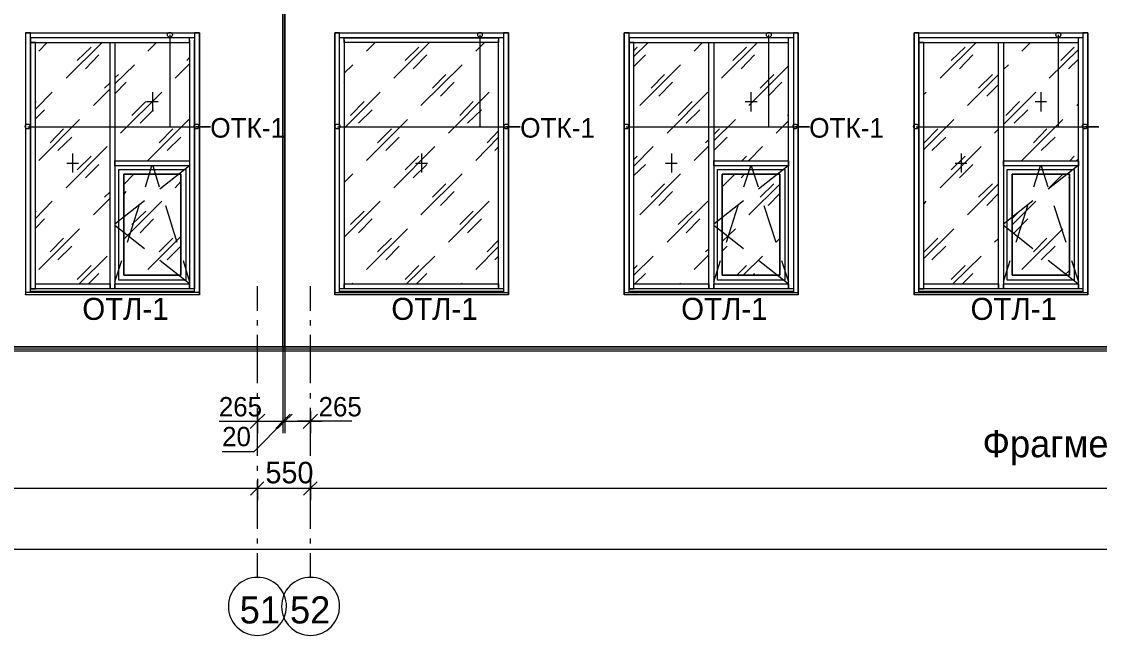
# Model space of a CAD drawing. Header units: millimetres. Extents: x 2294 to 908349, y -83289 to 219220.
# Drawn here: x 385854 to 397015, y 111447 to 117804 of the extents above; entities that cross this region are included whole.
import ezdxf

# ---------------------------------------------------------------- set-up
doc = ezdxf.new("R2010")
doc.units = ezdxf.units.MM
doc.layers.add('PDF _Геометрия', color=7, linetype='Continuous')
doc.layers.add('PDF _Текст', color=7, linetype='Continuous')

msp = doc.modelspace()

# ---------------------------------------------------------------- linework, layer by layer
at = {"layer": 'PDF _Геометрия', "lineweight": 9}
for points in [[(355033.6, 114435.6), (388559.4, 114435.6), (388559.4, 128188.8), (388559.4, 114435.6), (388580.6, 114435.6), (388580.6, 128188.8), (388580.6, 114435.6), (398096.5, 114435.6), (398096.5, 117686.6), (400196.1, 117686.6), (400196.1, 114435.6), (400793, 114435.6), (400793, 117686.6), (402194.1, 117686.6), (402194.1, 114435.6), (418173.9, 114435.6)], [(385896.8, 117686.6), (387695.9, 117686.6), (387695.9, 114985.9), (387695.9, 115062.1), (387695.9, 116336.3), (387695.9, 117610.4), (387695.9, 117686.6), (387645.1, 117686.6), (387645.1, 117610.4)], [(385947.6, 114998.6), (385947.6, 115062.1), (385947.6, 116336.3), (385947.6, 115036.7), (385998.4, 115036.7), (385998.4, 116336.3), (385998.4, 117585), (385947.6, 117585), (385947.6, 116336.3), (385947.6, 117610.4), (385947.6, 117686.6), (385896.8, 117686.6), (385896.8, 117610.4), (385896.8, 116336.3), (385896.8, 115062.1), (385896.8, 114985.9)], [(387391.1, 117665.4), (387391.1, 116713), (387810.2, 116713), (387662, 116713)], [(387594.3, 117635.8), (387594.3, 117627.3)], [(389194.4, 117610.4), (389194.4, 115036.7), (389147.8, 115036.7), (389147.8, 117610.4), (389147.8, 117686.6), (389097, 117686.6), (389097, 117610.4), (389097, 115062.1), (389097, 114985.9), (389097, 117686.6), (390896.1, 117686.6), (390896.1, 114985.9), (390896.1, 115062.1), (390896.1, 117610.4), (390896.1, 117686.6), (390845.3, 117686.6), (390845.3, 117610.4), (390845.3, 115036.7), (390794.5, 115036.7), (390794.5, 117610.4)], [(390794.5, 117627.3), (390794.5, 117635.8), (390794.5, 117585), (389194.4, 117585), (389194.4, 117635.8), (390794.5, 117635.8)], [(389194.4, 117627.3), (389194.4, 117635.8)], [(390599.8, 117665.4), (390599.8, 116713), (391018.8, 116713), (390874.9, 116713)], [(392144.8, 114998.6), (392144.8, 115062.1), (392144.8, 116336.3), (392144.8, 115036.7), (392195.6, 115036.7), (392195.6, 116336.3), (392195.6, 117585), (392144.8, 117585), (392144.8, 116336.3), (392144.8, 117610.4), (392144.8, 117686.6), (392094, 117686.6), (392094, 117610.4), (392094, 116336.3), (392094, 115062.1), (392094, 114985.9), (392094, 117686.6), (393897.3, 117686.6), (393897.3, 114985.9), (393897.3, 115062.1), (393897.3, 116336.3), (393897.3, 117610.4), (393897.3, 117686.6), (393846.5, 117686.6), (393846.5, 117610.4), (393846.5, 116336.3), (393846.5, 115036.7), (393795.7, 115036.7), (393795.7, 116336.3), (393795.7, 117610.4)], [(393588.3, 117665.4), (393588.3, 116713), (394011.6, 116713), (393863.4, 116713)], [(393795.7, 117635.8), (393795.7, 117627.3)], [(395146.1, 114998.6), (395146.1, 115062.1), (395146.1, 116336.3), (395146.1, 115036.7), (395196.9, 115036.7), (395196.9, 116336.3), (395196.9, 117585), (395146.1, 117585), (395146.1, 116336.3), (395146.1, 117610.4), (395146.1, 117686.6), (395095.3, 117686.6), (395095.3, 117610.4), (395095.3, 116336.3), (395095.3, 115062.1), (395095.3, 114985.9), (395095.3, 117686.6), (396894.3, 117686.6), (396894.3, 114985.9), (396894.3, 115062.1), (396894.3, 116336.3), (396894.3, 117610.4), (396894.3, 117686.6), (396843.5, 117686.6), (396843.5, 117610.4), (396843.5, 116336.3), (396843.5, 115036.7), (396797, 115036.7), (396797, 116336.3), (396797, 117610.4)], [(396589.5, 117665.4), (396589.5, 116713), (397008.6, 116713), (396864.7, 116713)], [(396797, 117635.8), (396797, 117627.3)], [(386032.3, 117496.1), (386121.2, 117585)], [(386315.9, 117216.7), (386688.4, 117585)], [(386430.2, 117398.8), (386574.1, 117538.4)], [(387594.3, 117610.4), (387594.3, 116336.3), (387594.3, 115036.7), (386819.6, 115036.7), (386819.6, 115087.5), (387594.3, 115087.5)], [(387162.5, 117496.1), (387251.4, 117585)], [(387645.1, 114998.6), (387645.1, 115062.1), (387645.1, 116336.3), (387645.1, 117610.4), (387645.1, 116336.3), (387645.1, 115036.7), (387594.3, 115036.7), (387594.3, 115087.5), (387285.3, 115328.8)], [(389147.8, 114998.6), (389147.8, 115062.1), (389147.8, 117610.4)], [(389427.2, 117496.1), (389516.1, 117585)], [(389710.8, 117216.7), (390079.1, 117585)], [(389825.1, 117398.8), (389969, 117538.4)], [(390557.4, 117496.1), (390646.3, 117585)], [(390845.3, 117610.4), (390845.3, 115062.1), (390845.3, 114998.6)], [(392195.6, 117441.1), (392343.8, 117585)], [(392195.6, 117504.6), (392229.5, 117538.4)], [(392817.9, 117496.1), (392906.8, 117585)], [(393101.5, 117216.7), (393474, 117585)], [(393220, 117398.8), (393359.7, 117538.4)], [(393846.5, 117610.4), (393846.5, 116336.3), (393846.5, 115062.1), (393846.5, 114998.6)], [(395366.2, 117216.7), (395738.7, 117585)], [(395480.5, 117398.8), (395624.4, 117538.4)], [(396212.8, 117496.1), (396301.7, 117585)], [(396614.9, 117398.8), (396754.6, 117538.4)], [(396843.5, 117610.4), (396843.5, 116336.3), (396843.5, 115062.1), (396843.5, 114998.6)], [(386514.9, 117314.1), (386654.5, 117458)], [(387564.7, 117398.8), (387594.3, 117432.6)], [(389909.8, 117314.1), (390049.5, 117458)], [(392195.6, 117339.5), (392314.1, 117458)], [(393304.7, 117314.1), (393444.4, 117458)], [(395565.1, 117314.1), (395704.8, 117458)], [(396496.4, 117216.7), (396797, 117513)], [(396695.4, 117314.1), (396797, 117415.7)], [(386819.6, 117157.5), (387022.8, 117356.4)], [(387446.1, 117216.7), (387594.3, 117364.9)], [(389194.4, 117267.5), (389283.3, 117356.4)], [(389990.2, 116933.1), (390417.7, 117356.4)], [(392254.9, 116933.1), (392678.2, 117356.4)], [(393385.1, 116933.1), (393795.7, 117343.7)], [(396022.3, 117305.6), (396073.1, 117356.4)], [(386819.6, 117221), (386857.7, 117254.8)], [(390108.7, 117115.1), (390248.4, 117254.8)], [(392373.4, 117115.1), (392513.1, 117254.8)], [(393503.6, 117115.1), (393643.3, 117254.8)], [(395649.8, 116933.1), (395971.5, 117254.8)], [(395764.1, 117115.1), (395908, 117254.8)], [(386599.5, 116933.1), (386773.1, 117106.7)], [(386713.8, 117115.1), (386773.1, 117170.2)], [(386819.6, 117055.9), (386938.2, 117174.4)], [(389194.4, 117165.9), (389202.8, 117174.4)], [(390193.4, 117030.5), (390333.1, 117174.4)], [(392453.8, 117030.5), (392593.5, 117174.4)], [(393584.1, 117030.5), (393728, 117174.4)], [(395848.7, 117030.5), (395971.5, 117153.2)], [(385998.4, 116895), (386172, 117072.8)], [(385998.4, 116962.7), (386006.9, 116975.4)], [(386878.9, 116649.5), (387306.4, 117072.8)], [(386997.4, 116831.5), (387141.3, 116975.4)], [(387149.8, 116975.4), (387268.3, 116975.4)], [(387209.1, 117072.8), (387209.1, 116873.9)], [(389194.4, 116700.3), (389566.9, 117072.8)], [(389262.1, 116831.5), (389401.8, 116975.4)], [(390273.8, 116649.5), (390697.1, 117072.8)], [(390392.3, 116831.5), (390532, 116975.4)], [(392538.5, 116649.5), (392961.8, 117072.8)], [(392652.8, 116831.5), (392796.7, 116975.4)], [(393347, 116975.4), (393469.8, 116975.4)], [(393406.3, 117072.8), (393406.3, 116873.9)], [(395196.9, 117047.4), (395222.3, 117072.8)], [(396022.3, 116738.4), (396356.7, 117072.8)], [(396047.7, 116831.5), (396187.4, 116975.4)], [(396348.3, 116975.4), (396466.8, 116975.4)], [(396407.5, 117072.8), (396407.5, 116873.9)], [(385998.4, 116797.7), (386091.5, 116890.8)], [(387082.1, 116751.1), (387221.8, 116890.8)], [(389342.5, 116751.1), (389486.5, 116890.8)], [(390472.8, 116751.1), (390616.7, 116890.8)], [(392737.5, 116751.1), (392877.1, 116890.8)], [(396132.4, 116751.1), (396272.1, 116890.8)], [(396780, 116933.1), (396797, 116950)], [(386032.3, 116365.9), (386455.6, 116789.2)], [(387162.5, 116365.9), (387585.8, 116789.2)], [(389427.2, 116365.9), (389850.5, 116789.2)], [(393021.1, 116569.1), (393245.4, 116789.2)], [(393668.7, 116649.5), (393795.7, 116776.5)], [(393787.2, 116831.5), (393795.7, 116844.2)], [(395196.9, 116480.2), (395505.9, 116789.2)], [(396212.8, 116365.9), (396636.1, 116789.2)], [(385918, 116713), (387810.2, 116713)], [(386150.8, 116547.9), (386290.5, 116691.8)], [(387281, 116547.9), (387420.7, 116691.8)], [(389126.7, 116713), (391018.8, 116713)], [(389541.5, 116547.9), (389685.4, 116691.8)], [(390676, 116547.9), (390794.5, 116670.7)], [(392115.2, 116713), (394011.6, 116713)], [(393021.1, 116632.6), (393080.3, 116691.8)], [(395116.4, 116713), (397008.6, 116713)], [(395201.1, 116547.9), (395340.8, 116691.8)], [(395929.2, 116649.5), (395971.5, 116687.6)], [(396331.3, 116547.9), (396471, 116691.8)], [(386231.2, 116467.5), (386375.2, 116607.2)], [(387361.5, 116467.5), (387505.4, 116607.2)], [(389626.2, 116467.5), (389765.8, 116607.2)], [(390557.4, 116365.9), (390794.5, 116607.2)], [(392936.4, 116547.9), (392970.3, 116581.8)], [(393021.1, 116467.5), (393160.8, 116607.2)], [(395281.5, 116467.5), (395425.4, 116607.2)], [(396411.7, 116467.5), (396555.7, 116607.2)], [(386315.9, 116082.3), (386739.2, 116509.8)], [(386383.6, 116437.8), (386383.6, 116238.9)], [(386430.2, 116268.5), (386574.1, 116408.2)], [(389710.8, 116082.3), (390134.1, 116509.8)], [(389825.1, 116268.5), (389969, 116408.2)], [(389994.4, 116437.8), (389994.4, 116238.9)], [(390756.4, 116467.5), (390794.5, 116505.6)], [(392195.6, 116306.6), (392394.6, 116509.8)], [(392195.6, 116374.4), (392229.5, 116408.2)], [(392585.1, 116437.8), (392585.1, 116238.9)], [(392817.9, 116365.9), (392970.3, 116518.3)], [(393313.1, 116361.7), (393359.7, 116408.2)], [(393380.9, 116361.7), (393524.8, 116509.8)], [(395366.2, 116082.3), (395789.5, 116509.8)], [(395480.5, 116268.5), (395624.4, 116408.2)], [(395582.1, 116437.8), (395582.1, 116238.9)], [(396708.1, 116361.7), (396754.6, 116408.2)], [(386324.4, 116336.3), (386442.9, 116336.3)], [(386514.9, 116183.9), (386654.5, 116323.6)], [(387137.1, 116090.7), (387204.8, 116310.9)], [(387213.3, 116310.9), (387281, 116090.7)], [(387594.3, 116310.9), (387285.3, 116069.6)], [(389909.8, 116183.9), (390049.5, 116323.6)], [(389935.2, 116336.3), (390057.9, 116336.3)], [(392195.6, 116209.3), (392314.1, 116323.6)], [(392521.6, 116336.3), (392644.3, 116336.3)], [(393334.3, 116090.7), (393406.3, 116310.9)], [(393410.5, 116310.9), (393482.5, 116090.7)], [(393791.5, 116310.9), (393486.7, 116069.6)], [(395522.8, 116336.3), (395641.3, 116336.3)], [(395565.1, 116183.9), (395704.8, 116323.6)], [(396335.6, 116090.7), (396403.3, 116310.9)], [(396411.7, 116310.9), (396479.5, 116090.7)], [(396792.7, 116310.9), (396483.7, 116069.6)], [(396775.8, 116361.7), (396797, 116382.8)], [(386912.8, 116116.1), (387018.6, 116222)], [(389194.4, 116137.3), (389283.3, 116226.2)], [(389990.2, 115802.9), (390417.7, 116226.2)], [(392254.9, 115802.9), (392678.2, 116226.2)], [(393110, 116090.7), (393241.2, 116222)], [(393304.7, 116183.9), (393338.5, 116222)], [(396496.4, 116082.3), (396636.1, 116222)], [(396695.4, 116183.9), (396703.8, 116192.3)], [(387446.1, 116082.3), (387505.4, 116145.8)], [(390108.7, 115984.9), (390248.4, 116124.6)], [(392373.4, 115984.9), (392513.1, 116124.6)], [(393385.1, 115802.9), (393706.8, 116120.4)], [(393503.6, 115984.9), (393643.3, 116124.6)], [(395649.8, 115802.9), (395971.5, 116124.6)], [(395764.1, 115984.9), (395908, 116124.6)], [(386599.5, 115802.9), (386773.1, 115976.4)], [(386713.8, 115984.9), (386773.1, 116039.9)], [(386912.8, 116014.5), (386938.2, 116044.2)], [(389194.4, 116035.7), (389202.8, 116044.2)], [(390193.4, 115900.2), (390333.1, 116044.2)], [(392453.8, 115900.2), (392593.5, 116044.2)], [(393584.1, 115900.2), (393706.8, 116023)], [(395848.7, 115900.2), (395971.5, 116023)], [(385998.4, 115764.8), (386172, 115942.6)], [(387128.6, 115946.8), (386819.6, 115705.5)], [(386912.8, 115548.9), (387306.4, 115942.6)], [(386950.9, 115519.3), (387073.6, 115900.2)], [(387344.5, 115900.2), (387463.1, 115519.3)], [(389194.4, 115570.1), (389566.9, 115942.6)], [(390273.8, 115519.3), (390697.1, 115942.6)], [(392538.5, 115519.3), (392961.8, 115942.6)], [(393330.1, 115946.8), (393021.1, 115705.5)], [(393152.3, 115519.3), (393275, 115900.2)], [(393541.7, 115900.2), (393664.5, 115519.3)], [(395196.9, 115912.9), (395222.3, 115942.6)], [(396327.1, 115946.8), (396022.3, 115705.5)], [(396111.2, 115697.1), (396356.7, 115942.6)], [(396153.5, 115519.3), (396272.1, 115900.2)], [(396543, 115900.2), (396665.7, 115519.3)], [(385998.4, 115832.5), (386006.9, 115841)], [(385998.4, 115663.2), (386091.5, 115760.6)], [(386997.4, 115701.3), (387141.3, 115841)], [(387082.1, 115616.6), (387221.8, 115760.6)], [(389262.1, 115701.3), (389401.8, 115841)], [(389342.5, 115616.6), (389486.5, 115760.6)], [(390392.3, 115701.3), (390532, 115841)], [(390472.8, 115616.6), (390616.7, 115760.6)], [(392652.8, 115701.3), (392796.7, 115841)], [(392737.5, 115616.6), (392877.1, 115760.6)], [(396111.2, 115764.8), (396187.4, 115841)], [(396132.4, 115616.6), (396272.1, 115760.6)], [(386032.3, 115235.7), (386455.6, 115659)], [(387128.6, 115451.5), (386819.6, 115692.8)], [(389427.2, 115235.7), (389850.5, 115659)], [(393330.1, 115451.5), (393021.1, 115692.8)], [(393110, 115527.7), (393245.4, 115659)], [(395196.9, 115350), (395505.9, 115659)], [(396327.1, 115451.5), (396022.3, 115692.8)], [(396212.8, 115235.7), (396636.1, 115659)], [(386150.8, 115417.7), (386290.5, 115561.6)], [(387162.5, 115235.7), (387505.4, 115578.5)], [(387281, 115417.7), (387420.7, 115561.6)], [(389541.5, 115417.7), (389685.4, 115561.6)], [(390676, 115417.7), (390794.5, 115540.4)], [(393668.7, 115519.3), (393706.8, 115557.4)], [(395201.1, 115417.7), (395340.8, 115561.6)], [(395929.2, 115519.3), (395971.5, 115557.4)], [(396331.3, 115417.7), (396471, 115561.6)], [(386231.2, 115337.3), (386375.2, 115476.9)], [(387361.5, 115337.3), (387505.4, 115476.9)], [(389626.2, 115337.3), (389765.8, 115476.9)], [(390557.4, 115235.7), (390794.5, 115472.7)], [(392936.4, 115417.7), (392970.3, 115451.5)], [(393110, 115426.1), (393160.8, 115476.9)], [(395281.5, 115337.3), (395425.4, 115476.9)], [(396411.7, 115337.3), (396555.7, 115476.9)], [(386451.4, 115087.5), (386739.2, 115375.4)], [(386819.6, 115108.7), (386891.6, 115328.8)], [(387526.6, 115328.8), (387594.3, 115108.7)], [(389842, 115087.5), (390134.1, 115375.4)], [(390756.4, 115337.3), (390794.5, 115375.4)], [(392195.6, 115176.4), (392394.6, 115375.4)], [(392817.9, 115235.7), (392970.3, 115388)], [(393021.1, 115108.7), (393093, 115328.8)], [(393325.8, 115176.4), (393524.8, 115375.4)], [(393791.5, 115087.5), (393486.7, 115328.8)], [(393723.8, 115328.8), (393795.7, 115108.7)], [(395497.4, 115087.5), (395789.5, 115375.4)], [(396022.3, 115108.7), (396090, 115328.8)], [(396792.7, 115087.5), (396483.7, 115328.8)], [(396725, 115328.8), (396797, 115108.7)], [(386430.2, 115134.1), (386574.1, 115278)], [(386548.7, 115087.5), (386654.5, 115193.3)], [(389825.1, 115134.1), (389969, 115278)], [(389943.6, 115087.5), (390049.5, 115193.3)], [(392195.6, 115244.1), (392229.5, 115278)], [(392204.1, 115087.5), (392314.1, 115193.3)], [(393262.4, 115176.4), (393359.7, 115278)], [(393427.4, 115176.4), (393444.4, 115193.3)], [(395480.5, 115134.1), (395624.4, 115278)], [(395599, 115087.5), (395704.8, 115193.3)], [(396653, 115176.4), (396703.8, 115227.2)], [(389279, 115087.5), (389283.3, 115096)], [(390409.3, 115087.5), (390417.7, 115096)], [(392669.7, 115087.5), (392678.2, 115096)], [(387695.9, 115036.7), (387695.9, 115007.1), (387695.9, 114998.6), (385896.8, 114998.6), (385896.8, 114973.2), (385896.8, 114977.4)], [(385896.8, 114998.6), (385896.8, 114998.6)], [(387695.9, 114998.6), (387695.9, 114973.2), (385896.8, 114973.2)], [(387645.1, 115036.7), (385947.6, 115036.7)], [(387645.1, 115007.1), (385947.6, 115007.1), (387645.1, 115007.1)], [(387645.1, 115007.1), (385947.6, 115007.1)], [(387695.9, 114977.4), (387695.9, 114973.2)], [(388297, 114808.1), (388297, 115062.1)], [(388847.3, 114808.1), (388847.3, 115062.1)], [(389097, 114998.6), (389097, 114998.6)], [(389097, 114973.2), (389097, 114977.4)], [(390845.3, 115036.7), (389147.8, 115036.7)], [(390845.3, 115007.1), (389147.8, 115007.1), (390845.3, 115007.1)], [(390845.3, 115007.1), (389147.8, 115007.1)], [(390896.1, 114998.6), (390896.1, 114998.6)], [(390896.1, 114977.4), (390896.1, 114973.2)], [(392094, 114998.6), (392094, 114998.6)], [(392094, 114973.2), (392094, 114977.4)], [(393846.5, 115036.7), (392144.8, 115036.7)], [(393846.5, 115007.1), (392144.8, 115007.1), (393846.5, 115007.1)], [(393846.5, 115007.1), (392144.8, 115007.1)], [(393897.3, 114998.6), (393897.3, 114998.6)], [(393897.3, 114977.4), (393897.3, 114973.2)], [(395095.3, 114998.6), (395095.3, 114998.6)], [(395095.3, 114973.2), (395095.3, 114977.4)], [(396843.5, 115036.7), (395146.1, 115036.7)], [(396843.5, 115007.1), (395146.1, 115007.1), (396843.5, 115007.1)], [(396843.5, 115007.1), (395146.1, 115007.1)], [(396894.3, 114998.6), (396894.3, 114998.6)], [(396894.3, 114977.4), (396894.3, 114973.2)], [(388297, 114655.7), (388297, 114710.8)], [(388847.3, 114655.7), (388847.3, 114710.8)], [(388297, 114058.9), (388297, 114558.4)], [(388847.3, 114058.9), (388847.3, 114558.4)], [(388559.4, 114435.6), (388559.4, 113665.2), (388559.4, 113542.4)], [(388580.6, 114435.6), (388580.6, 113665.2), (388580.6, 113542.4)], [(418051.1, 112628.1), (418051.1, 114389), (399192.9, 114389), (313405.7, 114389)], [(388297, 113902.2), (388297, 113957.3)], [(388847.3, 113902.2), (388847.3, 113957.3)], [(388297, 113305.4), (388297, 113804.9)], [(388297, 113771), (388297, 113665.2), (388297, 113542.4)], [(388847.3, 113305.4), (388847.3, 113804.9)], [(388847.3, 113771), (388847.3, 113665.2), (388847.3, 113542.4)], [(387899.1, 113665.2), (388339.3, 113665.2), (388428.2, 113665.2)], [(387932.9, 113351.9), (388263.1, 113351.9), (388572.1, 113665.2)], [(388174.2, 113665.2), (388559.4, 113665.2), (388580.6, 113665.2), (388965.8, 113665.2)], [(389274.8, 113665.2), (388830.3, 113665.2), (388711.8, 113665.2)], [(388297, 113153), (388297, 113203.8)], [(388847.3, 113153), (388847.3, 113203.8)], [(388297, 113068.3), (388297, 112971), (388297, 112848.2)], [(388847.3, 113068.3), (388847.3, 112971), (388847.3, 112848.2)], [(355368, 113038.7), (355300.3, 112971), (388297, 112971), (388225, 112899)], [(388297, 112551.9), (388297, 113051.4)], [(388364.7, 113038.7), (388297, 112971), (388847.3, 112971), (388775.3, 112899)], [(388847.3, 112551.9), (388847.3, 113051.4)], [(388915, 113038.7), (388847.3, 112971), (417962.3, 112971)], [(388297, 112399.5), (388297, 112450.3)], [(388847.3, 112399.5), (388847.3, 112450.3)], [(314235.4, 112340.2), (417962.3, 112340.2)], [(388297, 112048.2), (388297, 112297.9)], [(388847.3, 112048.2), (388847.3, 112297.9)]]:
    msp.add_lwpolyline(points, dxfattribs=at)
for points in [[(386794.2, 117635.8), (385947.6, 117635.8), (385947.6, 117585), (386794.2, 117585), (387594.3, 117585), (387594.3, 117635.8), (386794.2, 117635.8), (385973, 117635.8), (385947.6, 117635.8), (385947.6, 117686.6), (385973, 117686.6), (386794.2, 117686.6), (387619.7, 117686.6), (387645.1, 117686.6), (387645.1, 117635.8), (387619.7, 117635.8)], [(389169, 117686.6), (390845.3, 117686.6), (390845.3, 117635.8), (389169, 117635.8), (389147.8, 117635.8), (389147.8, 117686.6)], [(392995.7, 117635.8), (392144.8, 117635.8), (392144.8, 117585), (392995.7, 117585), (393795.7, 117585), (393795.7, 117635.8), (392995.7, 117635.8), (392170.2, 117635.8), (392144.8, 117635.8), (392144.8, 117686.6), (392170.2, 117686.6), (392995.7, 117686.6), (393821.1, 117686.6), (393846.5, 117686.6), (393846.5, 117635.8), (393821.1, 117635.8)], [(395996.9, 117635.8), (395146.1, 117635.8), (395146.1, 117585), (395996.9, 117585), (396797, 117585), (396797, 117635.8), (395996.9, 117635.8), (395171.5, 117635.8), (395146.1, 117635.8), (395146.1, 117686.6), (395171.5, 117686.6), (395996.9, 117686.6), (396822.4, 117686.6), (396843.5, 117686.6), (396843.5, 117635.8), (396822.4, 117635.8)], [(386819.6, 115036.7), (386773.1, 115036.7), (385998.4, 115036.7), (385998.4, 115087.5), (386773.1, 115087.5), (386773.1, 115036.7), (386773.1, 116336.3), (386773.1, 117585), (386819.6, 117585), (386819.6, 116336.3)], [(393021.1, 115036.7), (392970.3, 115036.7), (392195.6, 115036.7), (392195.6, 115087.5), (392970.3, 115087.5), (392970.3, 115036.7), (392970.3, 116336.3), (392970.3, 117585), (393021.1, 117585), (393021.1, 116336.3)], [(396022.3, 115036.7), (395971.5, 115036.7), (395196.9, 115036.7), (395196.9, 115087.5), (395971.5, 115087.5), (395971.5, 115036.7), (395971.5, 116336.3), (395971.5, 117585), (396022.3, 117585), (396022.3, 116336.3)], [(387594.3, 116310.9), (386819.6, 116310.9), (386819.6, 116361.7), (387594.3, 116361.7)], [(393795.7, 116310.9), (393021.1, 116310.9), (393021.1, 116361.7), (393795.7, 116361.7)], [(396797, 116310.9), (396022.3, 116310.9), (396022.3, 116361.7), (396797, 116361.7)], [(386862, 116272.8), (387556.2, 116272.8), (387556.2, 115125.6), (386862, 115125.6)], [(387556.2, 116272.8), (387556.2, 115125.6), (386862, 115125.6), (386862, 116272.8)], [(387505.4, 116222), (386912.8, 116222), (386912.8, 115176.4), (387505.4, 115176.4)], [(386912.8, 115176.4), (386912.8, 116222), (387505.4, 116222), (387505.4, 115176.4)], [(393059.2, 116272.8), (393757.6, 116272.8), (393757.6, 115125.6), (393059.2, 115125.6)], [(393757.6, 116272.8), (393757.6, 115125.6), (393059.2, 115125.6), (393059.2, 116272.8)], [(393706.8, 116222), (393110, 116222), (393110, 115176.4), (393706.8, 115176.4)], [(393110, 115176.4), (393110, 116222), (393706.8, 116222), (393706.8, 115176.4)], [(396060.4, 116272.8), (396754.6, 116272.8), (396754.6, 115125.6), (396060.4, 115125.6)], [(396754.6, 116272.8), (396754.6, 115125.6), (396060.4, 115125.6), (396060.4, 116272.8)], [(396703.8, 116222), (396111.2, 116222), (396111.2, 115176.4), (396703.8, 115176.4)], [(396111.2, 115176.4), (396111.2, 116222), (396703.8, 116222), (396703.8, 115176.4)], [(390794.5, 115036.7), (389194.4, 115036.7), (389194.4, 115087.5), (390794.5, 115087.5)], [(393795.7, 115036.7), (393021.1, 115036.7), (393021.1, 115087.5), (393795.7, 115087.5)], [(396797, 115036.7), (396022.3, 115036.7), (396022.3, 115087.5), (396797, 115087.5)], [(390896.1, 114973.2), (389097, 114973.2), (389097, 114998.6), (390896.1, 114998.6)], [(393897.3, 114973.2), (392094, 114973.2), (392094, 114998.6), (393897.3, 114998.6)], [(396894.3, 114973.2), (395095.3, 114973.2), (395095.3, 114998.6), (396894.3, 114998.6)], [(398096.5, 114414.4), (398096.5, 114435.6), (318603.9, 114435.6), (355012.4, 114435.6), (318603.9, 114435.6), (318603.9, 114414.4)], [(355033.6, 114435.6), (388559.4, 114435.6)], [(388580.6, 114435.6), (398096.5, 114435.6)]]:
    msp.add_lwpolyline(points, close=True, dxfattribs=at)
at = {"layer": 'PDF _Геометрия', "lineweight": 18}
for points in [[(388373.2, 113737.2), (388297, 113665.2), (388220.8, 113589)], [(388635.6, 113737.2), (388559.4, 113665.2), (388487.5, 113589)], [(388656.8, 113737.2), (388580.6, 113665.2), (388504.4, 113589)], [(388919.2, 113737.2), (388847.3, 113665.2), (388771.1, 113589)]]:
    msp.add_lwpolyline(points, dxfattribs=at)
for points in [[(388297, 112048.2, 0.4225352), (387996.4, 111747.6, 0.4172634), (388297, 111447.1, 0.4119718), (388597.5, 111747.6, 0.4172634)], [(388847.3, 112048.2, 0.4225352), (388546.7, 111747.6, 0.4172634), (388847.3, 111447.1, 0.4119718), (389147.8, 111747.6, 0.4172634)]]:
    msp.add_lwpolyline(points, format="xyb", close=True, dxfattribs=at)
at = {"layer": 'PDF _Геометрия', "lineweight": 9}
for points in [[(387365.7, 117665.4), (387365.7, 117682.4), (387374.2, 117690.8), (387391.1, 117690.8)], [(387365.7, 117665.4), (387365.7, 117682.4), (387374.2, 117690.8), (387391.1, 117690.8)], [(387391.1, 117640), (387374.2, 117640), (387365.7, 117652.7), (387365.7, 117665.4)], [(387391.1, 117640), (387374.2, 117640), (387365.7, 117652.7), (387365.7, 117665.4)], [(387391.1, 117690.8), (387403.8, 117690.8), (387416.5, 117682.4), (387416.5, 117665.4)], [(387391.1, 117690.8), (387403.8, 117690.8), (387416.5, 117682.4), (387416.5, 117665.4)], [(387416.5, 117665.4), (387416.5, 117652.7), (387403.8, 117640), (387391.1, 117640)], [(387416.5, 117665.4), (387416.5, 117652.7), (387403.8, 117640), (387391.1, 117640)], [(390578.6, 117665.4), (390578.6, 117682.4), (390587.1, 117690.8), (390599.8, 117690.8)], [(390578.6, 117665.4), (390578.6, 117682.4), (390587.1, 117690.8), (390599.8, 117690.8)], [(390599.8, 117640), (390587.1, 117640), (390578.6, 117652.7), (390578.6, 117665.4)], [(390599.8, 117640), (390587.1, 117640), (390578.6, 117652.7), (390578.6, 117665.4)], [(390599.8, 117690.8), (390612.5, 117690.8), (390625.2, 117682.4), (390625.2, 117665.4)], [(390599.8, 117690.8), (390612.5, 117690.8), (390625.2, 117682.4), (390625.2, 117665.4)], [(390625.2, 117665.4), (390625.2, 117652.7), (390612.5, 117640), (390599.8, 117640)], [(390625.2, 117665.4), (390625.2, 117652.7), (390612.5, 117640), (390599.8, 117640)], [(393567.1, 117665.4), (393567.1, 117682.4), (393575.6, 117690.8), (393592.5, 117690.8)], [(393567.1, 117665.4), (393567.1, 117682.4), (393575.6, 117690.8), (393592.5, 117690.8)], [(393592.5, 117640), (393575.6, 117640), (393567.1, 117652.7), (393567.1, 117665.4)], [(393592.5, 117640), (393575.6, 117640), (393567.1, 117652.7), (393567.1, 117665.4)], [(393592.5, 117690.8), (393605.2, 117690.8), (393617.9, 117682.4), (393617.9, 117665.4)], [(393592.5, 117690.8), (393605.2, 117690.8), (393617.9, 117682.4), (393617.9, 117665.4)], [(393617.9, 117665.4), (393617.9, 117652.7), (393605.2, 117640), (393592.5, 117640)], [(393617.9, 117665.4), (393617.9, 117652.7), (393605.2, 117640), (393592.5, 117640)], [(396564.1, 117665.4), (396564.1, 117682.4), (396572.6, 117690.8), (396589.5, 117690.8)], [(396564.1, 117665.4), (396564.1, 117682.4), (396572.6, 117690.8), (396589.5, 117690.8)], [(396589.5, 117640), (396572.6, 117640), (396564.1, 117652.7), (396564.1, 117665.4)], [(396589.5, 117640), (396572.6, 117640), (396564.1, 117652.7), (396564.1, 117665.4)], [(396589.5, 117690.8), (396602.2, 117690.8), (396614.9, 117682.4), (396614.9, 117665.4)], [(396589.5, 117690.8), (396602.2, 117690.8), (396614.9, 117682.4), (396614.9, 117665.4)], [(396614.9, 117665.4), (396614.9, 117652.7), (396602.2, 117640), (396589.5, 117640)], [(396614.9, 117665.4), (396614.9, 117652.7), (396602.2, 117640), (396589.5, 117640)], [(385892.6, 116717.2), (385892.6, 116734.2), (385901.1, 116742.6), (385918, 116742.6)], [(385892.6, 116717.2), (385892.6, 116734.2), (385901.1, 116742.6), (385918, 116742.6)], [(385918, 116742.6), (385930.7, 116742.6), (385943.4, 116734.2), (385943.4, 116717.2)], [(385918, 116742.6), (385930.7, 116742.6), (385943.4, 116734.2), (385943.4, 116717.2)], [(387640.8, 116717.2), (387640.8, 116734.2), (387649.3, 116742.6), (387666.2, 116742.6)], [(387640.8, 116717.2), (387640.8, 116734.2), (387649.3, 116742.6), (387666.2, 116742.6)], [(387666.2, 116742.6), (387678.9, 116742.6), (387691.6, 116734.2), (387691.6, 116717.2)], [(387666.2, 116742.6), (387678.9, 116742.6), (387691.6, 116734.2), (387691.6, 116717.2)], [(389101.3, 116717.2), (389101.3, 116734.2), (389109.7, 116742.6), (389126.7, 116742.6)], [(389101.3, 116717.2), (389101.3, 116734.2), (389109.7, 116742.6), (389126.7, 116742.6)], [(389126.7, 116742.6), (389139.4, 116742.6), (389152, 116734.2), (389152, 116717.2)], [(389126.7, 116742.6), (389139.4, 116742.6), (389152, 116734.2), (389152, 116717.2)], [(390849.5, 116717.2), (390849.5, 116734.2), (390858, 116742.6), (390874.9, 116742.6)], [(390849.5, 116717.2), (390849.5, 116734.2), (390858, 116742.6), (390874.9, 116742.6)], [(390874.9, 116742.6), (390887.6, 116742.6), (390900.3, 116734.2), (390900.3, 116717.2)], [(390874.9, 116742.6), (390887.6, 116742.6), (390900.3, 116734.2), (390900.3, 116717.2)], [(392094, 116717.2), (392094, 116734.2), (392102.5, 116742.6), (392115.2, 116742.6)], [(392094, 116717.2), (392094, 116734.2), (392102.5, 116742.6), (392115.2, 116742.6)], [(392115.2, 116742.6), (392127.9, 116742.6), (392140.6, 116734.2), (392140.6, 116717.2)], [(392115.2, 116742.6), (392127.9, 116742.6), (392140.6, 116734.2), (392140.6, 116717.2)], [(393842.3, 116717.2), (393842.3, 116734.2), (393850.7, 116742.6), (393863.4, 116742.6)], [(393842.3, 116717.2), (393842.3, 116734.2), (393850.7, 116742.6), (393863.4, 116742.6)], [(393863.4, 116742.6), (393876.1, 116742.6), (393888.8, 116734.2), (393888.8, 116717.2)], [(393863.4, 116742.6), (393876.1, 116742.6), (393888.8, 116734.2), (393888.8, 116717.2)], [(395091, 116717.2), (395091, 116734.2), (395099.5, 116742.6), (395116.4, 116742.6)], [(395091, 116717.2), (395091, 116734.2), (395099.5, 116742.6), (395116.4, 116742.6)], [(395116.4, 116742.6), (395129.1, 116742.6), (395141.8, 116734.2), (395141.8, 116717.2)], [(395116.4, 116742.6), (395129.1, 116742.6), (395141.8, 116734.2), (395141.8, 116717.2)], [(396839.3, 116717.2), (396839.3, 116734.2), (396847.8, 116742.6), (396864.7, 116742.6)], [(396839.3, 116717.2), (396839.3, 116734.2), (396847.8, 116742.6), (396864.7, 116742.6)], [(396864.7, 116742.6), (396877.4, 116742.6), (396890.1, 116734.2), (396890.1, 116717.2)], [(396864.7, 116742.6), (396877.4, 116742.6), (396890.1, 116734.2), (396890.1, 116717.2)], [(385918, 116691.8), (385901.1, 116691.8), (385892.6, 116704.5), (385892.6, 116717.2)], [(385918, 116691.8), (385901.1, 116691.8), (385892.6, 116704.5), (385892.6, 116717.2)], [(385943.4, 116717.2), (385943.4, 116704.5), (385930.7, 116691.8), (385918, 116691.8)], [(385943.4, 116717.2), (385943.4, 116704.5), (385930.7, 116691.8), (385918, 116691.8)], [(387666.2, 116691.8), (387649.3, 116691.8), (387640.8, 116704.5), (387640.8, 116717.2)], [(387666.2, 116691.8), (387649.3, 116691.8), (387640.8, 116704.5), (387640.8, 116717.2)], [(387691.6, 116717.2), (387691.6, 116704.5), (387678.9, 116691.8), (387666.2, 116691.8)], [(387691.6, 116717.2), (387691.6, 116704.5), (387678.9, 116691.8), (387666.2, 116691.8)], [(389126.7, 116691.8), (389109.7, 116691.8), (389101.3, 116704.5), (389101.3, 116717.2)], [(389126.7, 116691.8), (389109.7, 116691.8), (389101.3, 116704.5), (389101.3, 116717.2)], [(389152, 116717.2), (389152, 116704.5), (389139.4, 116691.8), (389126.7, 116691.8)], [(389152, 116717.2), (389152, 116704.5), (389139.4, 116691.8), (389126.7, 116691.8)], [(390874.9, 116691.8), (390858, 116691.8), (390849.5, 116704.5), (390849.5, 116717.2)], [(390874.9, 116691.8), (390858, 116691.8), (390849.5, 116704.5), (390849.5, 116717.2)], [(390900.3, 116717.2), (390900.3, 116704.5), (390887.6, 116691.8), (390874.9, 116691.8)], [(390900.3, 116717.2), (390900.3, 116704.5), (390887.6, 116691.8), (390874.9, 116691.8)], [(392115.2, 116691.8), (392102.5, 116691.8), (392094, 116704.5), (392094, 116717.2)], [(392115.2, 116691.8), (392102.5, 116691.8), (392094, 116704.5), (392094, 116717.2)], [(392140.6, 116717.2), (392140.6, 116704.5), (392127.9, 116691.8), (392115.2, 116691.8)], [(392140.6, 116717.2), (392140.6, 116704.5), (392127.9, 116691.8), (392115.2, 116691.8)], [(393863.4, 116691.8), (393850.7, 116691.8), (393842.3, 116704.5), (393842.3, 116717.2)], [(393863.4, 116691.8), (393850.7, 116691.8), (393842.3, 116704.5), (393842.3, 116717.2)], [(393888.8, 116717.2), (393888.8, 116704.5), (393876.1, 116691.8), (393863.4, 116691.8)], [(393888.8, 116717.2), (393888.8, 116704.5), (393876.1, 116691.8), (393863.4, 116691.8)], [(395116.4, 116691.8), (395099.5, 116691.8), (395091, 116704.5), (395091, 116717.2)], [(395116.4, 116691.8), (395099.5, 116691.8), (395091, 116704.5), (395091, 116717.2)], [(395141.8, 116717.2), (395141.8, 116704.5), (395129.1, 116691.8), (395116.4, 116691.8)], [(395141.8, 116717.2), (395141.8, 116704.5), (395129.1, 116691.8), (395116.4, 116691.8)], [(396864.7, 116691.8), (396847.8, 116691.8), (396839.3, 116704.5), (396839.3, 116717.2)], [(396864.7, 116691.8), (396847.8, 116691.8), (396839.3, 116704.5), (396839.3, 116717.2)], [(396890.1, 116717.2), (396890.1, 116704.5), (396877.4, 116691.8), (396864.7, 116691.8)], [(396890.1, 116717.2), (396890.1, 116704.5), (396877.4, 116691.8), (396864.7, 116691.8)]]:
    msp.add_open_spline(points, degree=3, dxfattribs=at)

# ---------------------------------------------------------------- texts
at = {"layer": 'PDF _Текст', "attachment_point": 4, "style": ''}
for s, insert, char_height in [('ОТК-1', (387808.4, 116701.6), 202.67), ('ОТК-1', (391017, 116701.6), 202.67), ('ОТК-1', (394009.7, 116701.6), 202.67), ('ОТЛ-1', (386483.5, 114827), 227.83), ('ОТЛ-1', (389683.4, 114827), 227.83), ('ОТЛ-1', (392684.4, 114827), 227.83), ('ОТЛ-1', (395681.1, 114827), 227.83), ('265', (387897.3, 113813.9), 200.41), ('265', (388930.1, 113813.9), 200.41), ('20', (387931.1, 113504.9), 200.41), ('Фрагмент №2 (см. лист 7)', (395804.4, 113389.7), 280.279), ('550', (388379.8, 113132), 222.68), ('51 52', (388113.2, 111709.3), 280.28)]:
    msp.add_mtext(s, dxfattribs=dict(at, insert=insert, char_height=char_height))

doc.saveas('drawing.dxf')
